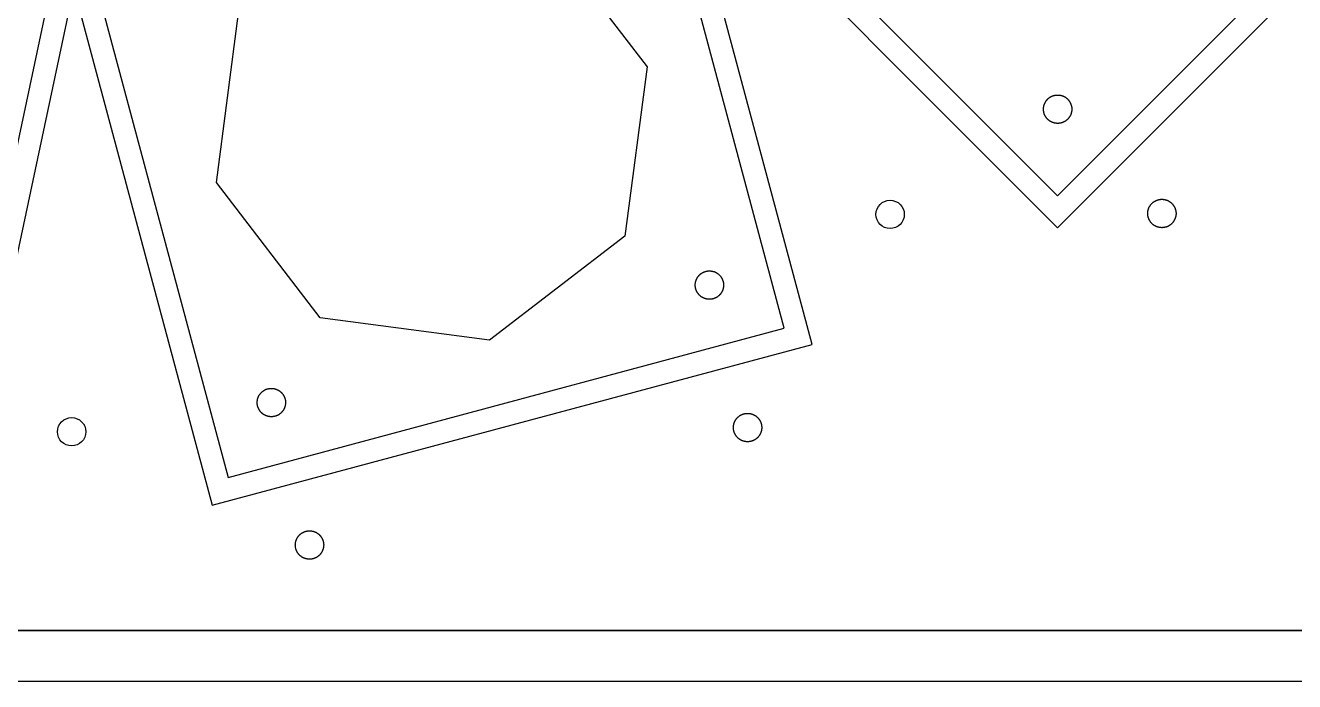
# Model space of a CAD drawing. Extents: x -16500 to 16500, y -16500 to 38576.
# Drawn here: x -478 to 10717, y -16500 to -10717 of the extents above; entities that cross this region are included whole.
import ezdxf

# ---------------------------------------------------------------- set-up
doc = ezdxf.new("R2010")
doc.units = 0
doc.header["$MEASUREMENT"] = 0
for name, color, linetype in [('Bottom', 2, 'Continuous'), ('Top', 1, 'Continuous'), ('Vias', 60, 'Continuous')]:
    doc.layers.add(name, color=color, linetype=linetype)

msp = doc.modelspace()

# ---------------------------------------------------------------- linework, layer by layer
at = {"layer": 'Bottom', "linetype": 'Continuous'}
for points in [[(-16500, 16500), (16500, 16500), (16500, -16500), (-16500, -16500)], [(-16050, 16050), (16050, 16050), (16050, -16050), (-16050, -16050)]]:
    msp.add_lwpolyline(points, close=True, dxfattribs=at)
at = {"layer": 'Top'}
for points in [[(-16500, -16050), (-16500, 16500), (16500, 16500), (16500, -16500), (-16500, -16500), (-16500, -16050)], [(-16050, -16050), (16050, -16050), (16050, 16050), (-16050, 16050)]]:
    msp.add_lwpolyline(points, close=True, dxfattribs=at)
at = {"layer": 'Top', "linetype": 'Continuous'}
for points in [[(-996.153, -14839.727), (-50.907, -10392.695), (1169.063, -14945.686), (6460.405, -13527.876), (5291.342, -9164.874), (8626.703, -12500.234), (12500.234, -8626.703), (9290.552, -5417.022), (13700.786, -6354.446), (14839.726, -996.153), (10392.694, -50.907), (14945.686, 1169.063), (13527.876, 6460.405), (9164.874, 5291.342), (12500.234, 8626.703), (8626.703, 12500.234), (5417.018, 9290.548), (6354.411, 13700.848), (996.107, 14839.735), (50.906, 10392.699), (-1169.063, 14945.686)], [(-1150.2, -14602.515), (-206.489, -10162.703), (-10.859, -10204.285), (135.705, -10316.4), (1310.485, -14700.737), (6215.456, -13386.454), (5040.676, -9002.117), (5233.862, -8950.353), (5417.145, -9007.834), (8626.703, -12217.392), (12217.391, -8626.703), (9007.833, -5417.146), (9106.927, -5173.523), (13546.739, -6117.234), (14602.514, -1150.2), (10162.702, -206.489), (10204.285, -10.86), (10316.4, 135.705), (14700.737, 1310.485)]]:
    msp.add_lwpolyline(points, dxfattribs=at)
at = {"layer": 'Top'}
msp.add_lwpolyline([(4088.829, -9888.504), (5004.839, -11082.272), (4808.435, -12574.11), (3614.667, -13490.12), (2122.829, -13293.716), (1206.819, -12099.948), (1403.223, -10608.11)], dxfattribs=at)
at = {"layer": 'Vias'}
for points in [[(8625.094, -11580.12), (8621.876, -11580.037), (8618.661, -11579.871), (8615.452, -11579.623), (8612.251, -11579.292), (8609.058, -11578.879), (8605.878, -11578.383), (8602.711, -11577.806), (8599.561, -11577.148), (8596.428, -11576.408), (8593.315, -11575.589), (8590.225, -11574.689), (8587.159, -11573.71), (8584.119, -11572.653), (8581.107, -11571.517), (8578.125, -11570.305), (8575.176, -11569.016), (8572.26, -11567.651), (8569.381, -11566.212), (8566.54, -11564.699), (8563.739, -11563.114), (8560.979, -11561.457), (8558.264, -11559.73), (8555.593, -11557.933), (8552.97, -11556.068), (8550.395, -11554.136), (8547.871, -11552.138), (8545.4, -11550.076), (8542.982, -11547.951), (8540.62, -11545.765), (8538.315, -11543.518), (8536.068, -11541.213), (8533.882, -11538.851), (8531.757, -11536.433), (8529.695, -11533.962), (8527.697, -11531.438), (8525.765, -11528.863), (8523.9, -11526.24), (8522.104, -11523.57), (8520.376, -11520.854), (8518.719, -11518.094), (8517.134, -11515.293), (8515.621, -11512.452), (8514.182, -11509.573), (8512.817, -11506.657), (8511.528, -11503.708), (8510.316, -11500.726), (8509.18, -11497.715), (8508.123, -11494.674), (8507.144, -11491.608), (8506.244, -11488.518), (8505.425, -11485.405), (8504.685, -11482.272), (8504.027, -11479.122), (8503.45, -11475.955), (8502.955, -11472.775), (8502.541, -11469.583), (8502.21, -11466.381), (8501.962, -11463.172), (8501.796, -11459.957), (8501.713, -11456.74), (8501.713, -11453.521), (8501.796, -11450.303), (8501.962, -11447.089), (8502.21, -11443.879), (8502.541, -11440.678), (8502.955, -11437.486), (8503.45, -11434.305), (8504.027, -11431.139), (8504.685, -11427.988), (8505.425, -11424.855), (8506.244, -11421.743), (8507.144, -11418.652), (8508.123, -11415.586), (8509.18, -11412.546), (8510.316, -11409.534), (8511.528, -11406.552), (8512.817, -11403.603), (8514.182, -11400.688), (8515.621, -11397.808), (8517.134, -11394.967), (8518.719, -11392.166), (8520.376, -11389.407), (8522.104, -11386.691), (8523.9, -11384.02), (8525.765, -11381.397), (8527.697, -11378.822), (8529.695, -11376.298), (8531.757, -11373.827), (8533.882, -11371.409), (8536.068, -11369.047), (8538.315, -11366.742), (8540.62, -11364.495), (8542.982, -11362.309), (8545.4, -11360.184), (8547.871, -11358.122), (8550.395, -11356.124), (8552.97, -11354.193), (8555.593, -11352.328), (8558.264, -11350.531), (8560.979, -11348.803), (8563.739, -11347.146), (8566.54, -11345.561), (8569.381, -11344.048), (8572.26, -11342.609), (8575.176, -11341.244), (8578.125, -11339.956), (8581.107, -11338.743), (8584.119, -11337.608), (8587.159, -11336.55), (8590.225, -11335.571), (8593.315, -11334.672), (8596.428, -11333.852), (8599.561, -11333.113), (8602.711, -11332.454), (8605.878, -11331.877), (8609.058, -11331.382), (8612.251, -11330.968), (8615.452, -11330.637), (8618.661, -11330.389), (8621.876, -11330.223), (8625.094, -11330.14), (8628.312, -11330.14), (8631.53, -11330.223), (8634.745, -11330.389), (8637.954, -11330.637), (8641.155, -11330.968), (8644.348, -11331.382), (8647.528, -11331.877), (8650.695, -11332.454), (8653.845, -11333.113), (8656.978, -11333.852), (8660.091, -11334.672), (8663.181, -11335.571), (8666.247, -11336.55), (8669.287, -11337.608), (8672.299, -11338.743), (8675.281, -11339.956), (8678.23, -11341.244), (8681.146, -11342.609), (8684.025, -11344.048), (8686.866, -11345.561), (8689.667, -11347.146), (8692.427, -11348.803), (8695.142, -11350.531), (8697.813, -11352.328), (8700.436, -11354.193), (8703.011, -11356.124), (8705.535, -11358.122), (8708.006, -11360.184), (8710.424, -11362.309), (8712.786, -11364.495), (8715.091, -11366.742), (8717.338, -11369.047), (8719.524, -11371.409), (8721.649, -11373.827), (8723.711, -11376.298), (8725.709, -11378.822), (8727.641, -11381.397), (8729.506, -11384.02), (8731.302, -11386.691), (8733.03, -11389.407), (8734.687, -11392.166), (8736.272, -11394.967), (8737.785, -11397.808), (8739.224, -11400.688), (8740.589, -11403.603), (8741.878, -11406.552), (8743.09, -11409.534), (8744.226, -11412.546), (8745.283, -11415.586), (8746.262, -11418.652), (8747.162, -11421.743), (8747.981, -11424.855), (8748.721, -11427.988), (8749.379, -11431.139), (8749.956, -11434.305), (8750.451, -11437.486), (8750.865, -11440.678), (8751.196, -11443.879), (8751.444, -11447.089), (8751.61, -11450.303), (8751.693, -11453.521), (8751.693, -11456.74), (8751.61, -11459.957), (8751.444, -11463.172), (8751.196, -11466.381), (8750.865, -11469.583), (8750.451, -11472.775), (8749.956, -11475.955), (8749.379, -11479.122), (8748.721, -11482.272), (8747.981, -11485.405), (8747.162, -11488.518), (8746.262, -11491.608), (8745.283, -11494.674), (8744.226, -11497.715), (8743.09, -11500.726), (8741.878, -11503.708), (8740.589, -11506.657), (8739.224, -11509.573), (8737.785, -11512.452), (8736.272, -11515.293), (8734.687, -11518.094), (8733.03, -11520.854), (8731.302, -11523.57), (8729.506, -11526.24), (8727.641, -11528.863), (8725.709, -11531.438), (8723.711, -11533.962), (8721.649, -11536.433), (8719.524, -11538.851), (8717.338, -11541.213), (8715.091, -11543.518), (8712.786, -11545.765), (8710.424, -11547.951), (8708.006, -11550.076), (8705.535, -11552.138), (8703.011, -11554.136), (8700.436, -11556.068), (8697.813, -11557.933), (8695.142, -11559.73), (8692.427, -11561.457), (8689.667, -11563.114), (8686.866, -11564.699), (8684.025, -11566.212), (8681.146, -11567.651), (8678.23, -11569.016), (8675.281, -11570.305), (8672.299, -11571.517), (8669.287, -11572.653), (8666.247, -11573.71), (8663.181, -11574.689), (8660.091, -11575.589), (8656.978, -11576.408), (8653.845, -11577.148), (8650.695, -11577.806), (8647.528, -11578.383), (8644.348, -11578.879), (8641.155, -11579.292), (8637.954, -11579.623), (8634.745, -11579.871), (8631.53, -11580.037), (8628.312, -11580.12)], [(9544.332, -12499.359), (9541.115, -12499.276), (9537.9, -12499.11), (9534.691, -12498.862), (9531.489, -12498.531), (9528.297, -12498.117), (9525.117, -12497.622), (9521.95, -12497.045), (9518.8, -12496.387), (9515.667, -12495.647), (9512.554, -12494.828), (9509.464, -12493.928), (9506.397, -12492.949), (9503.357, -12491.892), (9500.346, -12490.756), (9497.364, -12489.544), (9494.415, -12488.255), (9491.499, -12486.89), (9488.62, -12485.451), (9485.779, -12483.938), (9482.978, -12482.353), (9480.218, -12480.696), (9477.502, -12478.968), (9474.832, -12477.172), (9472.208, -12475.307), (9469.634, -12473.375), (9467.11, -12471.377), (9464.638, -12469.315), (9462.221, -12467.19), (9459.859, -12465.004), (9457.553, -12462.757), (9455.307, -12460.452), (9453.121, -12458.09), (9450.996, -12455.672), (9448.934, -12453.201), (9446.936, -12450.677), (9445.004, -12448.102), (9443.139, -12445.479), (9441.342, -12442.808), (9439.615, -12440.092), (9437.958, -12437.333), (9436.372, -12434.532), (9434.86, -12431.691), (9433.421, -12428.811), (9432.056, -12425.896), (9430.767, -12422.947), (9429.555, -12419.965), (9428.419, -12416.953), (9427.362, -12413.913), (9426.383, -12410.847), (9425.483, -12407.757), (9424.664, -12404.644), (9423.924, -12401.511), (9423.266, -12398.36), (9422.689, -12395.194), (9422.193, -12392.013), (9421.78, -12388.821), (9421.449, -12385.62), (9421.201, -12382.41), (9421.035, -12379.196), (9420.952, -12375.978), (9420.952, -12372.76), (9421.035, -12369.542), (9421.201, -12366.327), (9421.449, -12363.118), (9421.78, -12359.917), (9422.193, -12356.724), (9422.689, -12353.544), (9423.266, -12350.377), (9423.924, -12347.227), (9424.664, -12344.094), (9425.483, -12340.981), (9426.383, -12337.891), (9427.362, -12334.825), (9428.419, -12331.785), (9429.555, -12328.773), (9430.767, -12325.791), (9432.056, -12322.842), (9433.421, -12319.926), (9434.86, -12317.047), (9436.372, -12314.206), (9437.958, -12311.405), (9439.615, -12308.645), (9441.342, -12305.93), (9443.139, -12303.259), (9445.004, -12300.636), (9446.936, -12298.061), (9448.934, -12295.537), (9450.996, -12293.066), (9453.121, -12290.648), (9455.307, -12288.286), (9457.553, -12285.981), (9459.859, -12283.734), (9462.221, -12281.548), (9464.638, -12279.423), (9467.11, -12277.361), (9469.634, -12275.363), (9472.208, -12273.431), (9474.832, -12271.566), (9477.502, -12269.769), (9480.218, -12268.042), (9482.978, -12266.385), (9485.779, -12264.8), (9488.62, -12263.287), (9491.499, -12261.848), (9494.415, -12260.483), (9497.364, -12259.194), (9500.346, -12257.982), (9503.357, -12256.846), (9506.397, -12255.789), (9509.464, -12254.81), (9512.554, -12253.91), (9515.667, -12253.091), (9518.8, -12252.351), (9521.95, -12251.693), (9525.117, -12251.116), (9528.297, -12250.621), (9531.489, -12250.207), (9534.691, -12249.876), (9537.9, -12249.628), (9541.115, -12249.462), (9544.332, -12249.379), (9547.551, -12249.379), (9550.769, -12249.462), (9553.983, -12249.628), (9557.193, -12249.876), (9560.394, -12250.207), (9563.586, -12250.621), (9566.767, -12251.116), (9569.933, -12251.693), (9573.084, -12252.351), (9576.217, -12253.091), (9579.329, -12253.91), (9582.42, -12254.81), (9585.486, -12255.789), (9588.526, -12256.846), (9591.538, -12257.982), (9594.52, -12259.194), (9597.469, -12260.483), (9600.384, -12261.848), (9603.263, -12263.287), (9606.105, -12264.8), (9608.906, -12266.385), (9611.665, -12268.042), (9614.381, -12269.769), (9617.052, -12271.566), (9619.675, -12273.431), (9622.25, -12275.363), (9624.774, -12277.361), (9627.245, -12279.423), (9629.663, -12281.548), (9632.025, -12283.734), (9634.33, -12285.981), (9636.577, -12288.286), (9638.763, -12290.648), (9640.888, -12293.066), (9642.95, -12295.537), (9644.947, -12298.061), (9646.879, -12300.636), (9648.744, -12303.259), (9650.541, -12305.93), (9652.269, -12308.645), (9653.926, -12311.405), (9655.511, -12314.206), (9657.024, -12317.047), (9658.463, -12319.926), (9659.827, -12322.842), (9661.116, -12325.791), (9662.329, -12328.773), (9663.464, -12331.785), (9664.522, -12334.825), (9665.501, -12337.891), (9666.4, -12340.981), (9667.22, -12344.094), (9667.959, -12347.227), (9668.618, -12350.377), (9669.195, -12353.544), (9669.69, -12356.724), (9670.104, -12359.917), (9670.434, -12363.118), (9670.683, -12366.327), (9670.849, -12369.542), (9670.931, -12372.76), (9670.931, -12375.978), (9670.849, -12379.196), (9670.683, -12382.41), (9670.434, -12385.62), (9670.104, -12388.821), (9669.69, -12392.013), (9669.195, -12395.194), (9668.618, -12398.36), (9667.959, -12401.511), (9667.22, -12404.644), (9666.4, -12407.757), (9665.501, -12410.847), (9664.522, -12413.913), (9663.464, -12416.953), (9662.329, -12419.965), (9661.116, -12422.947), (9659.827, -12425.896), (9658.463, -12428.811), (9657.024, -12431.691), (9655.511, -12434.532), (9653.926, -12437.333), (9652.269, -12440.092), (9650.541, -12442.808), (9648.744, -12445.479), (9646.879, -12448.102), (9644.947, -12450.677), (9642.95, -12453.201), (9640.888, -12455.672), (9638.763, -12458.09), (9636.577, -12460.452), (9634.33, -12462.757), (9632.025, -12465.004), (9629.663, -12467.19), (9627.245, -12469.315), (9624.774, -12471.377), (9622.25, -12473.375), (9619.675, -12475.307), (9617.052, -12477.172), (9614.381, -12478.968), (9611.665, -12480.696), (9608.906, -12482.353), (9606.105, -12483.938), (9603.263, -12485.451), (9600.384, -12486.89), (9597.469, -12488.255), (9594.52, -12489.544), (9591.538, -12490.756), (9588.526, -12491.892), (9585.486, -12492.949), (9582.42, -12493.928), (9579.329, -12494.828), (9576.217, -12495.647), (9573.084, -12496.387), (9569.933, -12497.045), (9566.767, -12497.622), (9563.586, -12498.117), (9560.394, -12498.531), (9557.193, -12498.862), (9553.983, -12499.11), (9550.769, -12499.276), (9547.551, -12499.359)], [(5555.855, -13130.322), (5552.637, -13130.295), (5549.42, -13130.184), (5546.207, -13129.991), (5543, -13129.715), (5539.801, -13129.357), (5536.613, -13128.916), (5533.437, -13128.393), (5530.275, -13127.789), (5527.13, -13127.104), (5524.004, -13126.338), (5520.898, -13125.491), (5517.816, -13124.565), (5514.758, -13123.56), (5511.727, -13122.476), (5508.725, -13121.315), (5505.754, -13120.077), (5502.816, -13118.763), (5499.912, -13117.373), (5497.046, -13115.91), (5494.218, -13114.372), (5491.43, -13112.763), (5488.685, -13111.082), (5485.984, -13109.332), (5483.329, -13107.512), (5480.722, -13105.625), (5478.164, -13103.671), (5475.657, -13101.651), (5473.203, -13099.568), (5470.804, -13097.423), (5468.461, -13095.216), (5466.175, -13092.95), (5463.948, -13090.626), (5461.782, -13088.245), (5459.678, -13085.809), (5457.638, -13083.32), (5455.662, -13080.779), (5453.752, -13078.188), (5451.91, -13075.548), (5450.136, -13072.863), (5448.432, -13070.132), (5446.798, -13067.358), (5445.237, -13064.544), (5443.749, -13061.69), (5442.334, -13058.798), (5440.995, -13055.871), (5439.731, -13052.911), (5438.544, -13049.919), (5437.435, -13046.898), (5436.404, -13043.849), (5435.451, -13040.774), (5434.578, -13037.676), (5433.785, -13034.556), (5433.073, -13031.417), (5432.441, -13028.261), (5431.891, -13025.09), (5431.423, -13021.905), (5431.038, -13018.71), (5430.734, -13015.505), (5430.513, -13012.294), (5430.375, -13009.078), (5430.32, -13005.86), (5430.348, -13002.641), (5430.458, -12999.425), (5430.651, -12996.212), (5430.927, -12993.005), (5431.286, -12989.806), (5431.726, -12986.617), (5432.249, -12983.441), (5432.853, -12980.28), (5433.539, -12977.135), (5434.305, -12974.009), (5435.151, -12970.903), (5436.077, -12967.821), (5437.082, -12964.763), (5438.166, -12961.732), (5439.327, -12958.73), (5440.565, -12955.759), (5441.88, -12952.821), (5443.269, -12949.917), (5444.733, -12947.051), (5446.27, -12944.223), (5447.879, -12941.435), (5449.56, -12938.69), (5451.311, -12935.989), (5453.13, -12933.334), (5455.018, -12930.727), (5456.972, -12928.169), (5458.991, -12925.662), (5461.074, -12923.208), (5463.22, -12920.809), (5465.426, -12918.466), (5467.692, -12916.18), (5470.017, -12913.953), (5472.398, -12911.787), (5474.833, -12909.683), (5477.323, -12907.642), (5479.864, -12905.667), (5482.455, -12903.757), (5485.094, -12901.914), (5487.78, -12900.141), (5490.51, -12898.436), (5493.284, -12896.803), (5496.099, -12895.242), (5498.953, -12893.754), (5501.844, -12892.339), (5504.771, -12891), (5507.731, -12889.736), (5510.723, -12888.549), (5513.745, -12887.44), (5516.794, -12886.408), (5519.868, -12885.456), (5522.966, -12884.583), (5526.086, -12883.79), (5529.225, -12883.077), (5532.381, -12882.446), (5535.553, -12881.896), (5538.737, -12881.428), (5541.933, -12881.042), (5545.137, -12880.739), (5548.348, -12880.518), (5551.564, -12880.38), (5554.782, -12880.325), (5558.001, -12880.352), (5561.218, -12880.463), (5564.431, -12880.656), (5567.638, -12880.932), (5570.836, -12881.29), (5574.025, -12881.731), (5577.201, -12882.254), (5580.362, -12882.858), (5583.507, -12883.543), (5586.634, -12884.31), (5589.739, -12885.156), (5592.822, -12886.082), (5595.879, -12887.087), (5598.91, -12888.171), (5601.912, -12889.332), (5604.883, -12890.57), (5607.822, -12891.884), (5610.725, -12893.274), (5613.592, -12894.738), (5616.42, -12896.275), (5619.207, -12897.884), (5621.952, -12899.565), (5624.653, -12901.315), (5627.308, -12903.135), (5629.916, -12905.023), (5632.474, -12906.977), (5634.98, -12908.996), (5637.434, -12911.079), (5639.833, -12913.224), (5642.177, -12915.431), (5644.463, -12917.697), (5646.689, -12920.021), (5648.855, -12922.402), (5650.959, -12924.838), (5653, -12927.327), (5654.976, -12929.868), (5656.886, -12932.459), (5658.728, -12935.099), (5660.502, -12937.784), (5662.206, -12940.515), (5663.839, -12943.289), (5665.4, -12946.103), (5666.889, -12948.957), (5668.303, -12951.849), (5669.642, -12954.776), (5670.906, -12957.736), (5672.093, -12960.728), (5673.203, -12963.749), (5674.234, -12966.798), (5675.186, -12969.873), (5676.059, -12972.971), (5676.852, -12976.091), (5677.565, -12979.23), (5678.196, -12982.386), (5678.746, -12985.557), (5679.214, -12988.742), (5679.6, -12991.937), (5679.903, -12995.142), (5680.124, -12998.353), (5680.262, -13001.569), (5680.318, -13004.787), (5680.29, -13008.006), (5680.179, -13011.223), (5679.986, -13014.436), (5679.71, -13017.642), (5679.352, -13020.841), (5678.911, -13024.03), (5678.389, -13027.206), (5677.784, -13030.367), (5677.099, -13033.512), (5676.333, -13036.638), (5675.486, -13039.744), (5674.56, -13042.827), (5673.555, -13045.884), (5672.472, -13048.915), (5671.31, -13051.917), (5670.072, -13054.888), (5668.758, -13057.826), (5667.368, -13060.73), (5665.905, -13063.597), (5664.368, -13066.425), (5662.758, -13069.212), (5661.078, -13071.957), (5659.327, -13074.658), (5657.507, -13077.313), (5655.62, -13079.921), (5653.666, -13082.478), (5651.647, -13084.985), (5649.564, -13087.439), (5647.418, -13089.838), (5645.211, -13092.182), (5642.945, -13094.467), (5640.621, -13096.694), (5638.24, -13098.86), (5635.804, -13100.964), (5633.315, -13103.005), (5630.774, -13104.981), (5628.183, -13106.89), (5625.544, -13108.733), (5622.858, -13110.507), (5620.127, -13112.211), (5617.354, -13113.844), (5614.539, -13115.405), (5611.685, -13116.894), (5608.793, -13118.308), (5605.867, -13119.647), (5602.906, -13120.911), (5599.914, -13122.098), (5596.893, -13123.207), (5593.844, -13124.239), (5590.769, -13125.191), (5587.671, -13126.064), (5584.552, -13126.857), (5581.413, -13127.57), (5578.256, -13128.201), (5575.085, -13128.751), (5571.9, -13129.219), (5568.705, -13129.605), (5565.5, -13129.908), (5562.289, -13130.129), (5559.073, -13130.267)], [(1692.152, -14165.599), (1688.933, -14165.571), (1685.716, -14165.46), (1682.503, -14165.267), (1679.297, -14164.991), (1676.098, -14164.633), (1672.909, -14164.192), (1669.733, -14163.67), (1666.572, -14163.065), (1663.427, -14162.38), (1660.301, -14161.614), (1657.195, -14160.767), (1654.112, -14159.841), (1651.055, -14158.836), (1648.024, -14157.753), (1645.022, -14156.591), (1642.051, -14155.353), (1639.113, -14154.039), (1636.209, -14152.649), (1633.342, -14151.186), (1630.514, -14149.649), (1627.727, -14148.039), (1624.982, -14146.359), (1622.281, -14144.608), (1619.626, -14142.788), (1617.018, -14140.901), (1614.461, -14138.947), (1611.954, -14136.928), (1609.5, -14134.845), (1607.101, -14132.699), (1604.757, -14130.492), (1602.472, -14128.226), (1600.245, -14125.902), (1598.079, -14123.521), (1595.975, -14121.085), (1593.934, -14118.596), (1591.958, -14116.055), (1590.049, -14113.464), (1588.206, -14110.825), (1586.432, -14108.139), (1584.728, -14105.408), (1583.095, -14102.635), (1581.534, -14099.82), (1580.045, -14096.966), (1578.631, -14094.074), (1577.292, -14091.148), (1576.028, -14088.187), (1574.841, -14085.195), (1573.732, -14082.174), (1572.7, -14079.125), (1571.748, -14076.05), (1570.875, -14072.952), (1570.082, -14069.833), (1569.369, -14066.694), (1568.738, -14063.537), (1568.188, -14060.366), (1567.72, -14057.181), (1567.334, -14053.986), (1567.031, -14050.781), (1566.81, -14047.57), (1566.672, -14044.354), (1566.617, -14041.136), (1566.644, -14037.918), (1566.755, -14034.701), (1566.948, -14031.488), (1567.224, -14028.281), (1567.582, -14025.082), (1568.023, -14021.894), (1568.546, -14018.718), (1569.15, -14015.556), (1569.835, -14012.411), (1570.601, -14009.285), (1571.448, -14006.179), (1572.374, -14003.097), (1573.379, -14000.039), (1574.463, -13997.008), (1575.624, -13994.006), (1576.862, -13991.035), (1578.176, -13988.097), (1579.566, -13985.193), (1581.029, -13982.327), (1582.567, -13979.499), (1584.176, -13976.711), (1585.857, -13973.966), (1587.607, -13971.265), (1589.427, -13968.61), (1591.314, -13966.003), (1593.268, -13963.445), (1595.288, -13960.938), (1597.371, -13958.484), (1599.516, -13956.085), (1601.723, -13953.742), (1603.989, -13951.456), (1606.313, -13949.229), (1608.694, -13947.063), (1611.13, -13944.959), (1613.619, -13942.919), (1616.16, -13940.943), (1618.751, -13939.033), (1621.391, -13937.191), (1624.076, -13935.417), (1626.807, -13933.713), (1629.581, -13932.079), (1632.395, -13930.518), (1635.249, -13929.03), (1638.141, -13927.615), (1641.068, -13926.276), (1644.028, -13925.012), (1647.02, -13923.825), (1650.041, -13922.716), (1653.09, -13921.685), (1656.165, -13920.732), (1659.263, -13919.859), (1662.383, -13919.066), (1665.522, -13918.354), (1668.678, -13917.722), (1671.849, -13917.172), (1675.034, -13916.704), (1678.229, -13916.319), (1681.434, -13916.015), (1684.645, -13915.794), (1687.861, -13915.656), (1691.079, -13915.601), (1694.298, -13915.629), (1697.514, -13915.739), (1700.727, -13915.932), (1703.934, -13916.208), (1707.133, -13916.567), (1710.322, -13917.007), (1713.498, -13917.53), (1716.659, -13918.134), (1719.804, -13918.82), (1722.93, -13919.586), (1726.036, -13920.432), (1729.118, -13921.358), (1732.176, -13922.363), (1735.207, -13923.447), (1738.209, -13924.608), (1741.18, -13925.846), (1744.118, -13927.161), (1747.022, -13928.55), (1749.888, -13930.014), (1752.716, -13931.551), (1755.504, -13933.16), (1758.249, -13934.841), (1760.95, -13936.592), (1763.605, -13938.411), (1766.212, -13940.299), (1768.77, -13942.253), (1771.277, -13944.272), (1773.731, -13946.355), (1776.13, -13948.501), (1778.473, -13950.707), (1780.759, -13952.973), (1782.986, -13955.298), (1785.152, -13957.679), (1787.256, -13960.114), (1789.297, -13962.604), (1791.272, -13965.145), (1793.182, -13967.736), (1795.025, -13970.375), (1796.798, -13973.061), (1798.503, -13975.791), (1800.136, -13978.565), (1801.697, -13981.38), (1803.185, -13984.234), (1804.6, -13987.125), (1805.939, -13990.052), (1807.203, -13993.012), (1808.39, -13996.004), (1809.499, -13999.026), (1810.531, -14002.075), (1811.483, -14005.149), (1812.356, -14008.247), (1813.149, -14011.367), (1813.862, -14014.506), (1814.493, -14017.662), (1815.043, -14020.834), (1815.511, -14024.018), (1815.897, -14027.214), (1816.2, -14030.418), (1816.421, -14033.629), (1816.559, -14036.845), (1816.614, -14040.063), (1816.587, -14043.282), (1816.476, -14046.499), (1816.283, -14049.712), (1816.007, -14052.919), (1815.649, -14056.117), (1815.208, -14059.306), (1814.685, -14062.482), (1814.081, -14065.643), (1813.396, -14068.788), (1812.629, -14071.915), (1811.783, -14075.02), (1810.857, -14078.103), (1809.852, -14081.16), (1808.768, -14084.191), (1807.607, -14087.193), (1806.369, -14090.164), (1805.055, -14093.103), (1803.665, -14096.006), (1802.201, -14098.873), (1800.664, -14101.701), (1799.055, -14104.488), (1797.374, -14107.233), (1795.624, -14109.934), (1793.804, -14112.589), (1791.916, -14115.197), (1789.962, -14117.755), (1787.943, -14120.261), (1785.86, -14122.715), (1783.715, -14125.114), (1781.508, -14127.458), (1779.242, -14129.744), (1776.918, -14131.97), (1774.537, -14134.136), (1772.101, -14136.24), (1769.612, -14138.281), (1767.071, -14140.257), (1764.48, -14142.167), (1761.84, -14144.009), (1759.155, -14145.783), (1756.424, -14147.487), (1753.65, -14149.12), (1750.836, -14150.681), (1747.982, -14152.17), (1745.09, -14153.584), (1742.163, -14154.923), (1739.203, -14156.187), (1736.211, -14157.374), (1733.19, -14158.484), (1730.141, -14159.515), (1727.066, -14160.467), (1723.968, -14161.34), (1720.848, -14162.133), (1717.709, -14162.846), (1714.553, -14163.477), (1711.382, -14164.027), (1708.197, -14164.495), (1705.002, -14164.881), (1701.797, -14165.184), (1698.586, -14165.405), (1695.37, -14165.543)], [(5892.32, -14386.026), (5889.101, -14385.998), (5885.884, -14385.888), (5882.672, -14385.695), (5879.465, -14385.419), (5876.266, -14385.06), (5873.077, -14384.62), (5869.901, -14384.097), (5866.74, -14383.493), (5863.595, -14382.807), (5860.469, -14382.041), (5857.363, -14381.195), (5854.281, -14380.269), (5851.223, -14379.263), (5848.192, -14378.18), (5845.19, -14377.019), (5842.219, -14375.781), (5839.281, -14374.466), (5836.377, -14373.077), (5833.51, -14371.613), (5830.682, -14370.076), (5827.895, -14368.467), (5825.15, -14366.786), (5822.449, -14365.035), (5819.794, -14363.216), (5817.186, -14361.328), (5814.629, -14359.374), (5812.122, -14357.355), (5809.668, -14355.272), (5807.269, -14353.126), (5804.925, -14350.92), (5802.64, -14348.654), (5800.413, -14346.329), (5798.247, -14343.948), (5796.143, -14341.512), (5794.102, -14339.023), (5792.127, -14336.482), (5790.217, -14333.891), (5788.374, -14331.252), (5786.6, -14328.566), (5784.896, -14325.836), (5783.263, -14323.062), (5781.702, -14320.247), (5780.213, -14317.393), (5778.799, -14314.502), (5777.46, -14311.575), (5776.196, -14308.615), (5775.009, -14305.623), (5773.9, -14302.601), (5772.868, -14299.552), (5771.916, -14296.478), (5771.043, -14293.38), (5770.25, -14290.26), (5769.537, -14287.121), (5768.906, -14283.965), (5768.356, -14280.793), (5767.888, -14277.609), (5767.502, -14274.413), (5767.199, -14271.209), (5766.978, -14267.998), (5766.84, -14264.782), (5766.785, -14261.564), (5766.812, -14258.345), (5766.923, -14255.128), (5767.116, -14251.915), (5767.392, -14248.708), (5767.75, -14245.51), (5768.191, -14242.321), (5768.714, -14239.145), (5769.318, -14235.983), (5770.003, -14232.839), (5770.77, -14229.712), (5771.616, -14226.607), (5772.542, -14223.524), (5773.547, -14220.466), (5774.631, -14217.436), (5775.792, -14214.434), (5777.03, -14211.462), (5778.344, -14208.524), (5779.734, -14205.621), (5781.198, -14202.754), (5782.735, -14199.926), (5784.344, -14197.139), (5786.025, -14194.393), (5787.775, -14191.692), (5789.595, -14189.037), (5791.483, -14186.43), (5793.436, -14183.872), (5795.456, -14181.366), (5797.539, -14178.912), (5799.684, -14176.512), (5801.891, -14174.169), (5804.157, -14171.883), (5806.481, -14169.657), (5808.862, -14167.491), (5811.298, -14165.387), (5813.787, -14163.346), (5816.328, -14161.37), (5818.919, -14159.46), (5821.559, -14157.618), (5824.244, -14155.844), (5826.975, -14154.14), (5829.749, -14152.507), (5832.563, -14150.945), (5835.417, -14149.457), (5838.309, -14148.043), (5841.236, -14146.703), (5844.196, -14145.44), (5847.188, -14144.253), (5850.209, -14143.143), (5853.258, -14142.112), (5856.333, -14141.159), (5859.431, -14140.286), (5862.551, -14139.493), (5865.69, -14138.781), (5868.846, -14138.15), (5872.017, -14137.6), (5875.202, -14137.132), (5878.397, -14136.746), (5881.602, -14136.442), (5884.813, -14136.222), (5888.029, -14136.084), (5891.247, -14136.028), (5894.466, -14136.056), (5897.683, -14136.166), (5900.895, -14136.36), (5904.102, -14136.636), (5907.301, -14136.994), (5910.49, -14137.435), (5913.666, -14137.957), (5916.827, -14138.562), (5919.972, -14139.247), (5923.098, -14140.013), (5926.204, -14140.86), (5929.286, -14141.786), (5932.344, -14142.791), (5935.375, -14143.874), (5938.377, -14145.036), (5941.348, -14146.274), (5944.286, -14147.588), (5947.19, -14148.977), (5950.057, -14150.441), (5952.885, -14151.978), (5955.672, -14153.588), (5958.417, -14155.268), (5961.118, -14157.019), (5963.773, -14158.839), (5966.381, -14160.726), (5968.938, -14162.68), (5971.445, -14164.699), (5973.899, -14166.782), (5976.298, -14168.928), (5978.642, -14171.135), (5980.927, -14173.401), (5983.154, -14175.725), (5985.32, -14178.106), (5987.424, -14180.542), (5989.465, -14183.031), (5991.44, -14185.572), (5993.35, -14188.163), (5995.193, -14190.802), (5996.967, -14193.488), (5998.671, -14196.219), (6000.304, -14198.992), (6001.865, -14201.807), (6003.354, -14204.661), (6004.768, -14207.552), (6006.107, -14210.479), (6007.371, -14213.44), (6008.558, -14216.432), (6009.667, -14219.453), (6010.699, -14222.502), (6011.651, -14225.577), (6012.524, -14228.675), (6013.317, -14231.794), (6014.03, -14234.933), (6014.661, -14238.089), (6015.211, -14241.261), (6015.679, -14244.445), (6016.065, -14247.641), (6016.368, -14250.845), (6016.589, -14254.057), (6016.727, -14257.272), (6016.782, -14260.491), (6016.755, -14263.709), (6016.644, -14266.926), (6016.451, -14270.139), (6016.175, -14273.346), (6015.817, -14276.545), (6015.376, -14279.733), (6014.853, -14282.909), (6014.249, -14286.071), (6013.564, -14289.216), (6012.797, -14292.342), (6011.951, -14295.447), (6011.025, -14298.53), (6010.02, -14301.588), (6008.936, -14304.619), (6007.775, -14307.621), (6006.537, -14310.592), (6005.223, -14313.53), (6003.833, -14316.433), (6002.369, -14319.3), (6000.832, -14322.128), (5999.223, -14324.916), (5997.542, -14327.661), (5995.792, -14330.362), (5993.972, -14333.017), (5992.084, -14335.624), (5990.131, -14338.182), (5988.111, -14340.689), (5986.028, -14343.142), (5983.883, -14345.542), (5981.676, -14347.885), (5979.41, -14350.171), (5977.086, -14352.398), (5974.705, -14354.564), (5972.269, -14356.668), (5969.78, -14358.708), (5967.239, -14360.684), (5964.648, -14362.594), (5962.008, -14364.436), (5959.323, -14366.21), (5956.592, -14367.914), (5953.818, -14369.548), (5951.004, -14371.109), (5948.15, -14372.597), (5945.258, -14374.011), (5942.331, -14375.351), (5939.371, -14376.614), (5936.379, -14377.801), (5933.358, -14378.911), (5930.309, -14379.942), (5927.234, -14380.895), (5924.136, -14381.768), (5921.016, -14382.561), (5917.877, -14383.273), (5914.721, -14383.905), (5911.55, -14384.454), (5908.365, -14384.922), (5905.17, -14385.308), (5901.965, -14385.612), (5898.754, -14385.833), (5895.538, -14385.971)], [(2028.617, -15421.302), (2025.398, -15421.275), (2022.181, -15421.164), (2018.968, -15420.971), (2015.761, -15420.695), (2012.563, -15420.336), (2009.374, -15419.896), (2006.198, -15419.373), (2003.037, -15418.769), (1999.892, -15418.083), (1996.765, -15417.317), (1993.66, -15416.471), (1990.577, -15415.545), (1987.519, -15414.54), (1984.489, -15413.456), (1981.487, -15412.295), (1978.515, -15411.057), (1975.577, -15409.742), (1972.674, -15408.353), (1969.807, -15406.889), (1966.979, -15405.352), (1964.192, -15403.743), (1961.446, -15402.062), (1958.745, -15400.311), (1956.09, -15398.492), (1953.483, -15396.604), (1950.925, -15394.65), (1948.419, -15392.631), (1945.965, -15390.548), (1943.566, -15388.403), (1941.222, -15386.196), (1938.936, -15383.93), (1936.71, -15381.605), (1934.544, -15379.225), (1932.44, -15376.789), (1930.399, -15374.299), (1928.423, -15371.759), (1926.513, -15369.168), (1924.671, -15366.528), (1922.897, -15363.842), (1921.193, -15361.112), (1919.56, -15358.338), (1917.998, -15355.523), (1916.51, -15352.669), (1915.096, -15349.778), (1913.756, -15346.851), (1912.493, -15343.891), (1911.306, -15340.899), (1910.196, -15337.877), (1909.165, -15334.828), (1908.213, -15331.754), (1907.339, -15328.656), (1906.546, -15325.536), (1905.834, -15322.397), (1905.203, -15319.241), (1904.653, -15316.07), (1904.185, -15312.885), (1903.799, -15309.689), (1903.496, -15306.485), (1903.275, -15303.274), (1903.137, -15300.058), (1903.081, -15296.84), (1903.109, -15293.621), (1903.219, -15290.404), (1903.413, -15287.191), (1903.689, -15283.984), (1904.047, -15280.786), (1904.488, -15277.597), (1905.01, -15274.421), (1905.615, -15271.26), (1906.3, -15268.115), (1907.066, -15264.989), (1907.913, -15261.883), (1908.839, -15258.8), (1909.844, -15255.743), (1910.927, -15252.712), (1912.089, -15249.71), (1913.327, -15246.739), (1914.641, -15243.8), (1916.03, -15240.897), (1917.494, -15238.03), (1919.031, -15235.202), (1920.641, -15232.415), (1922.321, -15229.67), (1924.072, -15226.969), (1925.892, -15224.314), (1927.779, -15221.706), (1929.733, -15219.149), (1931.752, -15216.642), (1933.835, -15214.188), (1935.981, -15211.789), (1938.188, -15209.445), (1940.454, -15207.16), (1942.778, -15204.933), (1945.159, -15202.767), (1947.595, -15200.663), (1950.084, -15198.622), (1952.625, -15196.646), (1955.216, -15194.737), (1957.855, -15192.894), (1960.541, -15191.12), (1963.272, -15189.416), (1966.045, -15187.783), (1968.86, -15186.222), (1971.714, -15184.733), (1974.606, -15183.319), (1977.532, -15181.98), (1980.493, -15180.716), (1983.485, -15179.529), (1986.506, -15178.42), (1989.555, -15177.388), (1992.63, -15176.436), (1995.728, -15175.563), (1998.847, -15174.77), (2001.986, -15174.057), (2005.143, -15173.426), (2008.314, -15172.876), (2011.499, -15172.408), (2014.694, -15172.022), (2017.898, -15171.719), (2021.11, -15171.498), (2024.325, -15171.36), (2027.544, -15171.304), (2030.762, -15171.332), (2033.979, -15171.443), (2037.192, -15171.636), (2040.399, -15171.912), (2043.598, -15172.27), (2046.786, -15172.711), (2049.962, -15173.234), (2053.124, -15173.838), (2056.269, -15174.523), (2059.395, -15175.289), (2062.5, -15176.136), (2065.583, -15177.062), (2068.641, -15178.067), (2071.672, -15179.151), (2074.674, -15180.312), (2077.645, -15181.55), (2080.583, -15182.864), (2083.487, -15184.254), (2086.353, -15185.717), (2089.181, -15187.254), (2091.969, -15188.864), (2094.714, -15190.544), (2097.415, -15192.295), (2100.07, -15194.115), (2102.677, -15196.002), (2105.235, -15197.956), (2107.742, -15199.975), (2110.195, -15202.059), (2112.595, -15204.204), (2114.938, -15206.411), (2117.224, -15208.677), (2119.451, -15211.001), (2121.617, -15213.382), (2123.721, -15215.818), (2125.761, -15218.307), (2127.737, -15220.848), (2129.647, -15223.439), (2131.489, -15226.078), (2133.263, -15228.764), (2134.967, -15231.495), (2136.601, -15234.268), (2138.162, -15237.083), (2139.65, -15239.937), (2141.065, -15242.829), (2142.404, -15245.755), (2143.668, -15248.716), (2144.854, -15251.708), (2145.964, -15254.729), (2146.995, -15257.778), (2147.948, -15260.853), (2148.821, -15263.951), (2149.614, -15267.07), (2150.326, -15270.209), (2150.958, -15273.366), (2151.507, -15276.537), (2151.976, -15279.722), (2152.361, -15282.917), (2152.665, -15286.122), (2152.886, -15289.333), (2153.024, -15292.549), (2153.079, -15295.767), (2153.051, -15298.985), (2152.941, -15302.202), (2152.748, -15305.415), (2152.472, -15308.622), (2152.113, -15311.821), (2151.673, -15315.009), (2151.15, -15318.185), (2150.546, -15321.347), (2149.86, -15324.492), (2149.094, -15327.618), (2148.248, -15330.724), (2147.322, -15333.806), (2146.317, -15336.864), (2145.233, -15339.895), (2144.072, -15342.897), (2142.834, -15345.868), (2141.519, -15348.806), (2140.13, -15351.71), (2138.666, -15354.576), (2137.129, -15357.404), (2135.52, -15360.192), (2133.839, -15362.937), (2132.088, -15365.638), (2130.269, -15368.293), (2128.381, -15370.9), (2126.427, -15373.458), (2124.408, -15375.965), (2122.325, -15378.419), (2120.179, -15380.818), (2117.973, -15383.161), (2115.707, -15385.447), (2113.382, -15387.674), (2111.001, -15389.84), (2108.566, -15391.944), (2106.076, -15393.984), (2103.535, -15395.96), (2100.944, -15397.87), (2098.305, -15399.713), (2095.619, -15401.486), (2092.889, -15403.19), (2090.115, -15404.824), (2087.3, -15406.385), (2084.446, -15407.873), (2081.555, -15409.288), (2078.628, -15410.627), (2075.668, -15411.891), (2072.676, -15413.078), (2069.654, -15414.187), (2066.605, -15415.218), (2063.531, -15416.171), (2060.433, -15417.044), (2057.313, -15417.837), (2054.174, -15418.549), (2051.018, -15419.181), (2047.846, -15419.731), (2044.662, -15420.199), (2041.466, -15420.584), (2038.262, -15420.888), (2035.051, -15421.109), (2031.835, -15421.247)]]:
    msp.add_lwpolyline(points, close=True, dxfattribs=at)
at = {"layer": 'Vias', "linetype": 'Continuous'}
for centre in [(7149.104, -12382.613), (-70.037, -14298.038)]:
    msp.add_circle(centre, 125, dxfattribs=at)

doc.saveas('drawing.dxf')
